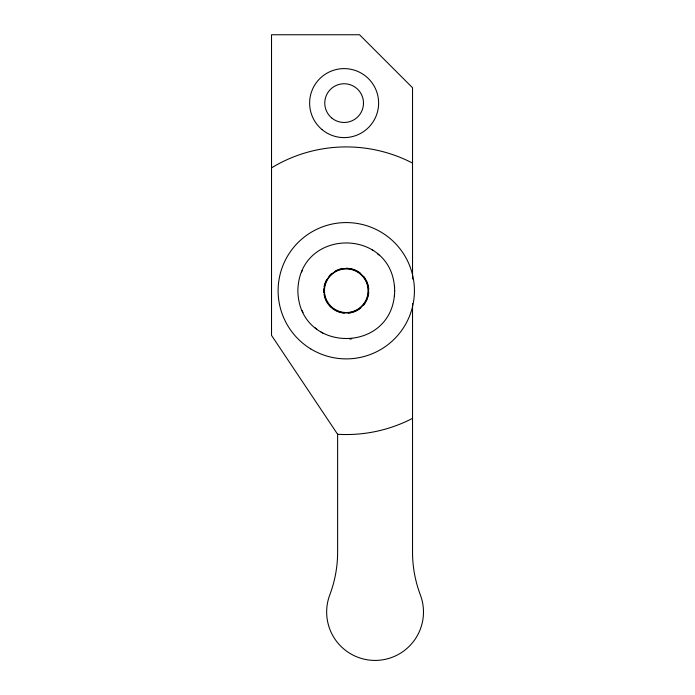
<?xml version="1.0" encoding="UTF-8"?>
<svg xmlns="http://www.w3.org/2000/svg" width="695" height="695" viewBox="0 0 695 695"><rect width="100%" height="100%" fill="white"/><g stroke="black" fill="none" stroke-linecap="round" stroke-linejoin="round"><path stroke-width="1.04" d="M412.535 303.567L412.535 552.082A121.034 121.034 0 0 0 420.353 594.885A48.415 48.415 0 0 1 375.074 660.424A48.415 48.415 0 0 1 329.786 594.885A121.026 121.026 0 0 0 337.614 552.082L337.614 434.279L271.528 335.39L271.528 34.75L359.541 34.75L412.535 87.744L412.535 278.973M394.569 294.002A48.415 48.415 0 0 1 394.386 296.061M351.774 338.83A48.415 48.415 0 0 1 349.715 339.021M322.81 333.079A48.415 48.415 0 0 1 321.02 332.036M316.764 329.109A48.415 48.415 0 0 1 315.148 327.814M303.029 312.507A48.415 48.415 0 0 1 302.143 310.639M301.456 272.405A48.415 48.415 0 0 1 302.282 270.503M371.512 249.418A48.415 48.415 0 0 1 373.25 250.53M377.385 253.64A48.415 48.415 0 0 1 378.94 255.004M394.421 285.732A48.415 48.415 0 0 1 394.595 287.799M412.535 418.364A143.813 143.813 0 0 1 337.614 434.279M271.528 167.86A143.813 143.813 0 0 1 412.535 163.099M368.758 291.709A22.518 22.518 0 0 1 367.742 297.503M367.429 298.433A22.518 22.518 0 0 1 366.239 301.126M365.77 301.986A22.518 22.518 0 0 1 363.52 305.201M360.74 307.981A22.518 22.518 0 0 1 357.525 310.231M356.665 310.7A22.518 22.518 0 0 1 348.23 313.158M344.303 313.158A22.518 22.518 0 0 1 335.007 310.231M334.173 309.718A22.518 22.518 0 0 1 332.558 308.589M331.793 307.981A22.518 22.518 0 0 1 329.022 305.201M328.405 304.436A22.518 22.518 0 0 1 324.096 294.637M323.835 292.691A22.518 22.518 0 0 1 323.835 288.764M324.096 286.818A22.518 22.518 0 0 1 326.772 279.468M329.022 276.254A22.518 22.518 0 0 1 331.793 273.483M335.007 271.232A22.518 22.518 0 0 1 342.357 268.557M346.266 268.209A22.518 22.518 0 0 1 348.23 268.296M350.176 268.557A22.518 22.518 0 0 1 360.74 273.483M363.52 276.254A22.518 22.518 0 0 1 365.77 279.468M366.239 280.328A22.518 22.518 0 0 1 368.758 289.745M394.682 290.727C393.561 354.502 298.807 354.381 297.86 290.606C299.111 226.996 393.587 227.117 394.682 290.727M310.726 348.89A68.162 68.162 0 0 0 414.402 292.43A68.162 68.162 0 0 0 313.671 230.87A68.162 68.162 0 0 0 310.726 348.89M331.68 117.941A19.364 19.364 0 0 0 363.198 106.465A19.364 19.364 0 0 0 337.509 84.912A19.364 19.364 0 0 0 331.68 117.941M335.355 309.623A21.823 21.823 0 0 0 368.089 290.727A21.823 21.823 0 0 0 335.355 271.832A21.823 21.823 0 0 0 335.355 309.623M335.172 309.953A22.197 22.197 0 0 0 368.463 290.727A22.197 22.197 0 0 0 335.172 271.502A22.197 22.197 0 0 0 335.172 309.953M321.959 129.531A34.489 34.489 0 0 0 378.097 109.098A34.489 34.489 0 0 0 332.332 70.69A34.489 34.489 0 0 0 321.959 129.531"/></g></svg>
